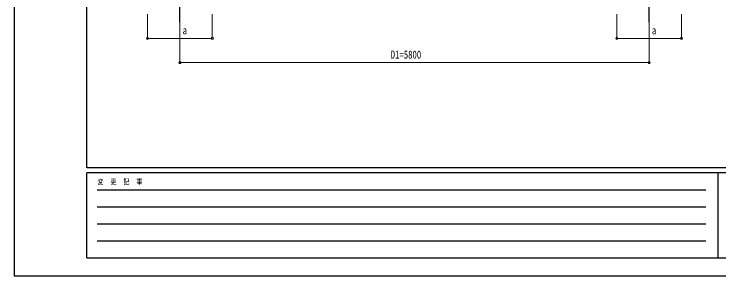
# Model space of a CAD drawing. Units: millimetres, scale not verified. Extents: x -12615 to 12615, y -8910 to 8910.
# Drawn here: x -12615 to -3904, y -8910 to -5676 of the extents above; entities that cross this region are included whole.
import ezdxf
from ezdxf.enums import TextEntityAlignment as Align

# ---------------------------------------------------------------- set-up
doc = ezdxf.new("R2010")
doc.units = ezdxf.units.MM
doc.header["$LTSCALE"] = 30
doc.layers.add('0-5_YKK_12', color=2, linetype='Continuous')
doc.layers.add('0-8_YKK_ZWAK', color=7, linetype='Continuous')
doc.layers.add('0-7_YKK_D', color=6, linetype='Continuous', lineweight=18)
doc.styles.add('ＭＳ ゴシック', font='')
doc.styles.get('ＭＳ ゴシック').set_extended_font_data('MS Gothic')

msp = doc.modelspace()

# ---------------------------------------------------------------- linework, layer by layer
at = {"layer": '0-5_YKK_12'}
for p, q in [((-10564.94, -5775), (-10564.94, -2651.8)), ((-4764.94, -5775), (-4764.94, -2651.8))]:
    msp.add_line(p, q, dxfattribs=at)
at = {"layer": '0-7_YKK_D'}
for p, q in [((-10964.94, -5676), (-10964.94, -5976)), ((-10164.94, -5676), (-10164.94, -5976)), ((-5164.94, -5676), (-5164.94, -5976)), ((-4364.94, -5676), (-4364.94, -5976)), ((-10564.94, -5776), (-10564.94, -6276)), ((-4764.94, -5776), (-4764.94, -6276)), ((-10964.94, -5975), (-10164.94, -5975)), ((-5164.94, -5975), (-4364.94, -5975)), ((-10564.94, -6275), (-4764.94, -6275))]:
    msp.add_line(p, q, dxfattribs=at)
for centre in [(-10964.94, -5975), (-10164.94, -5975), (-5164.94, -5975), (-4364.94, -5975), (-10564.94, -6275), (-4764.94, -6275)]:
    msp.add_circle(centre, 12.75, dxfattribs=at)
at = {"layer": '0-8_YKK_ZWAK'}
for p, q in [((-11714.94, -7575), (-11714.94, 8325)), ((11685.06, -7575), (-11714.94, -7575)), ((-3914.94, -7635), (-11714.94, -7635)), ((-11714.94, -8685), (-11714.94, -7635)), ((-3914.94, -7635), (-3914.94, -8685)), ((-14.94, -7635), (-3914.94, -7635)), ((-11587.44, -7845), (-4064.94, -7845)), ((-11587.44, -8055), (-4064.94, -8055)), ((-11587.44, -8265), (-4064.94, -8265)), ((-11587.44, -8475), (-4064.94, -8475)), ((-11714.94, -8685), (-3914.94, -8685)), ((-3914.94, -8685), (-14.94, -8685))]:
    msp.add_line(p, q, dxfattribs=at)
msp.add_lwpolyline([(-12615, -8910), (12615, -8910), (12615, 8910), (-12615, 8910)], close=True, dxfattribs=at)

# ---------------------------------------------------------------- texts
at = {"layer": '0-7_YKK_D', "style": 'ＭＳ ゴシック', "width": 0.8}
for s, p in [('a', (-10532.51, -5955)), ('a', (-4732.51, -5955)), ('D1=5800', (-7960.14, -6255))]:
    msp.add_text(s, height=98.97, dxfattribs=at).set_placement(p, align=Align.BOTTOM_LEFT)
at = {"layer": '0-8_YKK_ZWAK', "style": 'ＭＳ ゴシック', "width": 0.8}
msp.add_text('変  更  記  事', height=65.98, dxfattribs=at).set_placement((-11583.93, -7800), align=Align.BOTTOM_LEFT)

doc.saveas('drawing.dxf')
